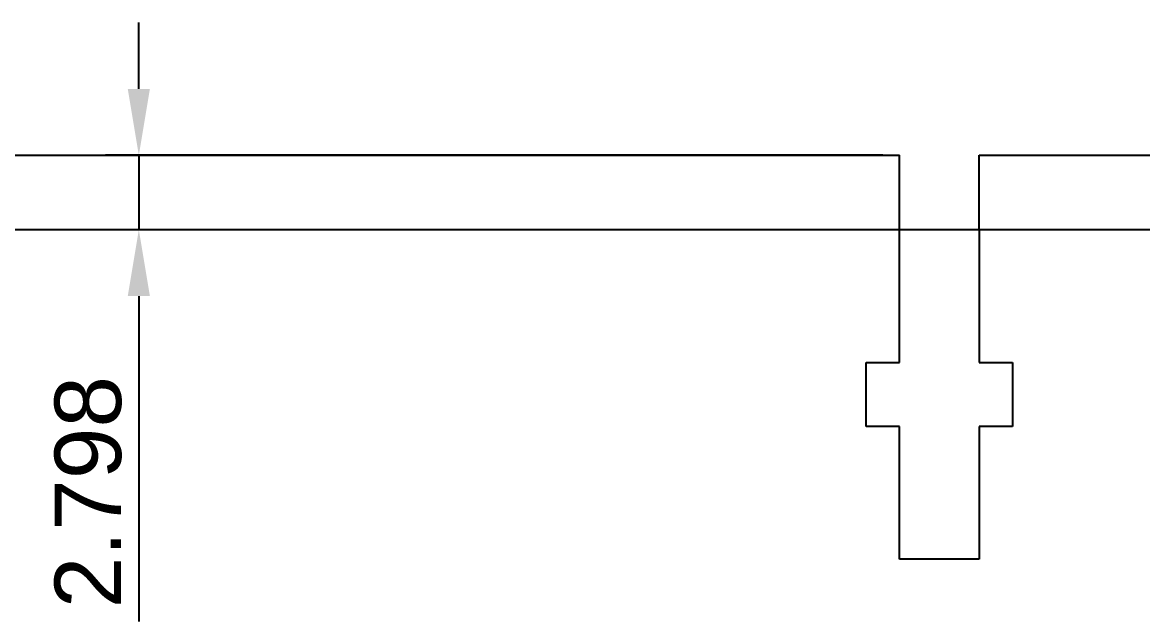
# Model space of a CAD drawing. Header units: millimetres. Extents: x -118 to 1034, y -150 to 646.
# Drawn here: x 611.02 to 653.15, y 330.55 to 353.1 of the extents above; entities that cross this region are included whole.
import ezdxf

# ---------------------------------------------------------------- set-up
doc = ezdxf.new("R2010")
doc.units = ezdxf.units.MM
doc.layers.add('TabGuides', color=3, linetype='Continuous')
doc.layers.add('text', color=5, linetype='Continuous')
doc.styles.get("Standard").update_dxf_attribs({"font": 'arial.ttf'})
doc.dimstyles.new('ISO-25', dxfattribs={"dimtxt": 2.5, "dimasz": 2.5, "dimexe": 1.25, "dimexo": 0.625, "dimtad": 1, "dimdec": 3, "dimdsep": 46, "dimtxsty": 'Standard', "dimcen": 2.5, "dimadec": 0, "dimazin": 0, "dimtfac": 1, "dimtmove": 0, "dimatfit": 3, "dimfxl": 1, "dimarcsym": 0})

# ---------------------------------------------------------------- blocks, each defined once
blk = doc.blocks.new('M3 Bolt Nut Slot')
for p, q in [((-7.4, 0), (-7.4, 1.25)), ((-7.4, 1.25), (-5, 1.25)), ((-5, 1.25), (-5, 0)), ((-12.4, -3), (-12.4, 0)), ((-12.4, 0), (-7.4, 0)), ((-5, 0), (0, 0)), ((-7.4, -3), (-12.4, -3)), ((-7.4, -4.25), (-7.4, -3)), ((0, -3), (-5, -3)), ((-5, -3), (-5, -4.25)), ((-5, -4.25), (-7.4, -4.25))]:
    blk.add_line(p, q)
blk = doc.blocks.new('*D248')
at = {"layer": 'Defpoints', "color": 0}
for p in [(644.007, 348.096), (615.398, 345.298), (644.007, 345.298)]:
    blk.add_point(p, dxfattribs=at)
at = {"layer": 'TabGuides', "color": 0, "lineweight": -2}
for p, q in [((615.398, 350.596), (615.398, 353.096)), ((643.382, 348.096), (614.148, 348.096)), ((615.398, 348.096), (615.398, 345.298)), ((643.382, 345.298), (614.148, 345.298)), ((615.398, 342.798), (615.398, 330.552))]:
    blk.add_line(p, q, dxfattribs=at)
at = {"layer": 'TabGuides', "color": 0}
for points in [[(614.982, 350.596), (615.815, 350.596), (615.398, 348.096)], [(615.815, 342.798), (614.982, 342.798), (615.398, 345.298)]]:
    blk.add_solid(points, dxfattribs=at)
at = {"layer": 'TabGuides', "color": 0, "insert": (613.498, 335.425), "char_height": 2.5, "attachment_point": 5, "rotation": 90}
blk.add_mtext('2.798', dxfattribs=at)
blk = doc.blocks.new('*D254')
at = {"layer": 'Defpoints', "color": 0}
for p in [(644.007, 348.096), (615.398, 345.298), (644.007, 345.298)]:
    blk.add_point(p, dxfattribs=at)
at = {"layer": 'TabGuides', "color": 0, "lineweight": -2}
for p, q in [((615.398, 350.596), (615.398, 353.096)), ((643.382, 348.096), (614.148, 348.096)), ((615.398, 348.096), (615.398, 345.298)), ((643.382, 345.298), (614.148, 345.298)), ((615.398, 342.798), (615.398, 330.552))]:
    blk.add_line(p, q, dxfattribs=at)
at = {"layer": 'TabGuides', "color": 0}
for points in [[(614.982, 350.596), (615.815, 350.596), (615.398, 348.096)], [(615.815, 342.798), (614.982, 342.798), (615.398, 345.298)]]:
    blk.add_solid(points, dxfattribs=at)
at = {"layer": 'TabGuides', "color": 0, "insert": (613.498, 335.425), "char_height": 2.5, "attachment_point": 5, "rotation": 90}
blk.add_mtext('2.798', dxfattribs=at)
blk = doc.blocks.new('*D260')
at = {"layer": 'Defpoints', "color": 0}
for p in [(644.007, 348.096), (615.398, 345.298), (644.007, 345.298)]:
    blk.add_point(p, dxfattribs=at)
at = {"layer": 'TabGuides', "color": 0, "lineweight": -2}
for p, q in [((615.398, 350.596), (615.398, 353.096)), ((643.382, 348.096), (614.148, 348.096)), ((615.398, 348.096), (615.398, 345.298)), ((643.382, 345.298), (614.148, 345.298)), ((615.398, 342.798), (615.398, 330.552))]:
    blk.add_line(p, q, dxfattribs=at)
at = {"layer": 'TabGuides', "color": 0}
for points in [[(614.982, 350.596), (615.815, 350.596), (615.398, 348.096)], [(615.815, 342.798), (614.982, 342.798), (615.398, 345.298)]]:
    blk.add_solid(points, dxfattribs=at)
at = {"layer": 'TabGuides', "color": 0, "insert": (613.498, 335.425), "char_height": 2.5, "attachment_point": 5, "rotation": 90}
blk.add_mtext('2.798', dxfattribs=at)
blk = doc.blocks.new('*D266')
at = {"layer": 'Defpoints', "color": 0}
for p in [(644.007, 348.096), (615.398, 345.298), (644.007, 345.298)]:
    blk.add_point(p, dxfattribs=at)
at = {"layer": 'TabGuides', "color": 0, "lineweight": -2}
for p, q in [((615.398, 350.596), (615.398, 353.096)), ((643.382, 348.096), (614.148, 348.096)), ((615.398, 348.096), (615.398, 345.298)), ((643.382, 345.298), (614.148, 345.298)), ((615.398, 342.798), (615.398, 330.552))]:
    blk.add_line(p, q, dxfattribs=at)
at = {"layer": 'TabGuides', "color": 0}
for points in [[(614.982, 350.596), (615.815, 350.596), (615.398, 348.096)], [(615.815, 342.798), (614.982, 342.798), (615.398, 345.298)]]:
    blk.add_solid(points, dxfattribs=at)
at = {"layer": 'TabGuides', "color": 0, "insert": (613.498, 335.425), "char_height": 2.5, "attachment_point": 5, "rotation": 90}
blk.add_mtext('2.798', dxfattribs=at)
blk = doc.blocks.new('*D272')
at = {"layer": 'Defpoints', "color": 0}
for p in [(644.007, 348.096), (615.398, 345.298), (644.007, 345.298)]:
    blk.add_point(p, dxfattribs=at)
at = {"layer": 'TabGuides', "color": 0, "lineweight": -2}
for p, q in [((615.398, 350.596), (615.398, 353.096)), ((643.382, 348.096), (614.148, 348.096)), ((615.398, 348.096), (615.398, 345.298)), ((643.382, 345.298), (614.148, 345.298)), ((615.398, 342.798), (615.398, 330.552))]:
    blk.add_line(p, q, dxfattribs=at)
at = {"layer": 'TabGuides', "color": 0}
for points in [[(614.982, 350.596), (615.815, 350.596), (615.398, 348.096)], [(615.815, 342.798), (614.982, 342.798), (615.398, 345.298)]]:
    blk.add_solid(points, dxfattribs=at)
at = {"layer": 'TabGuides', "color": 0, "insert": (613.498, 335.425), "char_height": 2.5, "attachment_point": 5, "rotation": 90}
blk.add_mtext('2.798', dxfattribs=at)
blk = doc.blocks.new('*D278')
at = {"layer": 'Defpoints', "color": 0}
for p in [(644.007, 348.096), (615.398, 345.298), (644.007, 345.298)]:
    blk.add_point(p, dxfattribs=at)
at = {"layer": 'TabGuides', "color": 0, "lineweight": -2}
for p, q in [((615.398, 350.596), (615.398, 353.096)), ((643.382, 348.096), (614.148, 348.096)), ((615.398, 348.096), (615.398, 345.298)), ((643.382, 345.298), (614.148, 345.298)), ((615.398, 342.798), (615.398, 330.552))]:
    blk.add_line(p, q, dxfattribs=at)
at = {"layer": 'TabGuides', "color": 0}
for points in [[(614.982, 350.596), (615.815, 350.596), (615.398, 348.096)], [(615.815, 342.798), (614.982, 342.798), (615.398, 345.298)]]:
    blk.add_solid(points, dxfattribs=at)
at = {"layer": 'TabGuides', "color": 0, "insert": (613.498, 335.425), "char_height": 2.5, "attachment_point": 5, "rotation": 90}
blk.add_mtext('2.798', dxfattribs=at)
blk = doc.blocks.new('*D284')
at = {"layer": 'Defpoints', "color": 0}
for p in [(644.007, 348.096), (615.398, 345.298), (644.007, 345.298)]:
    blk.add_point(p, dxfattribs=at)
at = {"layer": 'TabGuides', "color": 0, "lineweight": -2}
for p, q in [((615.398, 350.596), (615.398, 353.096)), ((643.382, 348.096), (614.148, 348.096)), ((615.398, 348.096), (615.398, 345.298)), ((643.382, 345.298), (614.148, 345.298)), ((615.398, 342.798), (615.398, 330.552))]:
    blk.add_line(p, q, dxfattribs=at)
at = {"layer": 'TabGuides', "color": 0}
for points in [[(614.982, 350.596), (615.815, 350.596), (615.398, 348.096)], [(615.815, 342.798), (614.982, 342.798), (615.398, 345.298)]]:
    blk.add_solid(points, dxfattribs=at)
at = {"layer": 'TabGuides', "color": 0, "insert": (613.498, 335.425), "char_height": 2.5, "attachment_point": 5, "rotation": 90}
blk.add_mtext('2.798', dxfattribs=at)
blk = doc.blocks.new('*D290')
at = {"layer": 'Defpoints', "color": 0}
for p in [(644.007, 348.096), (615.398, 345.298), (644.007, 345.298)]:
    blk.add_point(p, dxfattribs=at)
at = {"layer": 'TabGuides', "color": 0, "lineweight": -2}
for p, q in [((615.398, 350.596), (615.398, 353.096)), ((643.382, 348.096), (614.148, 348.096)), ((615.398, 348.096), (615.398, 345.298)), ((643.382, 345.298), (614.148, 345.298)), ((615.398, 342.798), (615.398, 330.552))]:
    blk.add_line(p, q, dxfattribs=at)
at = {"layer": 'TabGuides', "color": 0}
for points in [[(614.982, 350.596), (615.815, 350.596), (615.398, 348.096)], [(615.815, 342.798), (614.982, 342.798), (615.398, 345.298)]]:
    blk.add_solid(points, dxfattribs=at)
at = {"layer": 'TabGuides', "color": 0, "insert": (613.498, 335.425), "char_height": 2.5, "attachment_point": 5, "rotation": 90}
blk.add_mtext('2.798', dxfattribs=at)
blk = doc.blocks.new('*D296')
at = {"layer": 'Defpoints', "color": 0}
for p in [(644.007, 348.096), (615.398, 345.298), (644.007, 345.298)]:
    blk.add_point(p, dxfattribs=at)
at = {"layer": 'TabGuides', "color": 0, "lineweight": -2}
for p, q in [((615.398, 350.596), (615.398, 353.096)), ((643.382, 348.096), (614.148, 348.096)), ((615.398, 348.096), (615.398, 345.298)), ((643.382, 345.298), (614.148, 345.298)), ((615.398, 342.798), (615.398, 330.552))]:
    blk.add_line(p, q, dxfattribs=at)
at = {"layer": 'TabGuides', "color": 0}
for points in [[(614.982, 350.596), (615.815, 350.596), (615.398, 348.096)], [(615.815, 342.798), (614.982, 342.798), (615.398, 345.298)]]:
    blk.add_solid(points, dxfattribs=at)
at = {"layer": 'TabGuides', "color": 0, "insert": (613.498, 335.425), "char_height": 2.5, "attachment_point": 5, "rotation": 90}
blk.add_mtext('2.798', dxfattribs=at)
blk = doc.blocks.new('*D302')
at = {"layer": 'Defpoints', "color": 0}
for p in [(644.007, 348.096), (615.398, 345.298), (644.007, 345.298)]:
    blk.add_point(p, dxfattribs=at)
at = {"layer": 'TabGuides', "color": 0, "lineweight": -2}
for p, q in [((615.398, 350.596), (615.398, 353.096)), ((643.382, 348.096), (614.148, 348.096)), ((615.398, 348.096), (615.398, 345.298)), ((643.382, 345.298), (614.148, 345.298)), ((615.398, 342.798), (615.398, 330.552))]:
    blk.add_line(p, q, dxfattribs=at)
at = {"layer": 'TabGuides', "color": 0}
for points in [[(614.982, 350.596), (615.815, 350.596), (615.398, 348.096)], [(615.815, 342.798), (614.982, 342.798), (615.398, 345.298)]]:
    blk.add_solid(points, dxfattribs=at)
at = {"layer": 'TabGuides', "color": 0, "insert": (613.498, 335.425), "char_height": 2.5, "attachment_point": 5, "rotation": 90}
blk.add_mtext('2.798', dxfattribs=at)
blk = doc.blocks.new('*D308')
at = {"layer": 'Defpoints', "color": 0}
for p in [(644.007, 348.096), (615.398, 345.298), (644.007, 345.298)]:
    blk.add_point(p, dxfattribs=at)
at = {"layer": 'TabGuides', "color": 0, "lineweight": -2}
for p, q in [((615.398, 350.596), (615.398, 353.096)), ((643.382, 348.096), (614.148, 348.096)), ((615.398, 348.096), (615.398, 345.298)), ((643.382, 345.298), (614.148, 345.298)), ((615.398, 342.798), (615.398, 330.552))]:
    blk.add_line(p, q, dxfattribs=at)
at = {"layer": 'TabGuides', "color": 0}
for points in [[(614.982, 350.596), (615.815, 350.596), (615.398, 348.096)], [(615.815, 342.798), (614.982, 342.798), (615.398, 345.298)]]:
    blk.add_solid(points, dxfattribs=at)
at = {"layer": 'TabGuides', "color": 0, "insert": (613.498, 335.425), "char_height": 2.5, "attachment_point": 5, "rotation": 90}
blk.add_mtext('2.798', dxfattribs=at)
blk = doc.blocks.new('*D314')
at = {"layer": 'Defpoints', "color": 0}
for p in [(644.007, 348.096), (615.398, 345.298), (644.007, 345.298)]:
    blk.add_point(p, dxfattribs=at)
at = {"layer": 'TabGuides', "color": 0, "lineweight": -2}
for p, q in [((615.398, 350.596), (615.398, 353.096)), ((643.382, 348.096), (614.148, 348.096)), ((615.398, 348.096), (615.398, 345.298)), ((643.382, 345.298), (614.148, 345.298)), ((615.398, 342.798), (615.398, 330.552))]:
    blk.add_line(p, q, dxfattribs=at)
at = {"layer": 'TabGuides', "color": 0}
for points in [[(614.982, 350.596), (615.815, 350.596), (615.398, 348.096)], [(615.815, 342.798), (614.982, 342.798), (615.398, 345.298)]]:
    blk.add_solid(points, dxfattribs=at)
at = {"layer": 'TabGuides', "color": 0, "insert": (613.498, 335.425), "char_height": 2.5, "attachment_point": 5, "rotation": 90}
blk.add_mtext('2.798', dxfattribs=at)
blk = doc.blocks.new('*D320')
at = {"layer": 'Defpoints', "color": 0}
for p in [(644.007, 348.096), (615.398, 345.298), (644.007, 345.298)]:
    blk.add_point(p, dxfattribs=at)
at = {"layer": 'TabGuides', "color": 0, "lineweight": -2}
for p, q in [((615.398, 350.596), (615.398, 353.096)), ((643.382, 348.096), (614.148, 348.096)), ((615.398, 348.096), (615.398, 345.298)), ((643.382, 345.298), (614.148, 345.298)), ((615.398, 342.798), (615.398, 330.552))]:
    blk.add_line(p, q, dxfattribs=at)
at = {"layer": 'TabGuides', "color": 0}
for points in [[(614.982, 350.596), (615.815, 350.596), (615.398, 348.096)], [(615.815, 342.798), (614.982, 342.798), (615.398, 345.298)]]:
    blk.add_solid(points, dxfattribs=at)
at = {"layer": 'TabGuides', "color": 0, "insert": (613.498, 335.425), "char_height": 2.5, "attachment_point": 5, "rotation": 90}
blk.add_mtext('2.798', dxfattribs=at)
blk = doc.blocks.new('*D326')
at = {"layer": 'Defpoints', "color": 0}
for p in [(644.007, 348.096), (615.398, 345.298), (644.007, 345.298)]:
    blk.add_point(p, dxfattribs=at)
at = {"layer": 'TabGuides', "color": 0, "lineweight": -2}
for p, q in [((615.398, 350.596), (615.398, 353.096)), ((643.382, 348.096), (614.148, 348.096)), ((615.398, 348.096), (615.398, 345.298)), ((643.382, 345.298), (614.148, 345.298)), ((615.398, 342.798), (615.398, 330.552))]:
    blk.add_line(p, q, dxfattribs=at)
at = {"layer": 'TabGuides', "color": 0}
for points in [[(614.982, 350.596), (615.815, 350.596), (615.398, 348.096)], [(615.815, 342.798), (614.982, 342.798), (615.398, 345.298)]]:
    blk.add_solid(points, dxfattribs=at)
at = {"layer": 'TabGuides', "color": 0, "insert": (613.498, 335.425), "char_height": 2.5, "attachment_point": 5, "rotation": 90}
blk.add_mtext('2.798', dxfattribs=at)
blk = doc.blocks.new('*D332')
at = {"layer": 'Defpoints', "color": 0}
for p in [(644.007, 348.096), (615.398, 345.298), (644.007, 345.298)]:
    blk.add_point(p, dxfattribs=at)
at = {"layer": 'TabGuides', "color": 0, "lineweight": -2}
for p, q in [((615.398, 350.596), (615.398, 353.096)), ((643.382, 348.096), (614.148, 348.096)), ((615.398, 348.096), (615.398, 345.298)), ((643.382, 345.298), (614.148, 345.298)), ((615.398, 342.798), (615.398, 330.552))]:
    blk.add_line(p, q, dxfattribs=at)
at = {"layer": 'TabGuides', "color": 0}
for points in [[(614.982, 350.596), (615.815, 350.596), (615.398, 348.096)], [(615.815, 342.798), (614.982, 342.798), (615.398, 345.298)]]:
    blk.add_solid(points, dxfattribs=at)
at = {"layer": 'TabGuides', "color": 0, "insert": (613.498, 335.425), "char_height": 2.5, "attachment_point": 5, "rotation": 90}
blk.add_mtext('2.798', dxfattribs=at)
blk = doc.blocks.new('*D428')
at = {"layer": 'Defpoints', "color": 0}
for p in [(644.007, 348.096), (615.398, 345.298), (644.007, 345.298)]:
    blk.add_point(p, dxfattribs=at)
at = {"layer": 'TabGuides', "color": 0, "lineweight": -2}
for p, q in [((615.398, 350.596), (615.398, 353.096)), ((643.382, 348.096), (614.148, 348.096)), ((615.398, 348.096), (615.398, 345.298)), ((643.382, 345.298), (614.148, 345.298)), ((615.398, 342.798), (615.398, 330.552))]:
    blk.add_line(p, q, dxfattribs=at)
at = {"layer": 'TabGuides', "color": 0}
for points in [[(614.982, 350.596), (615.815, 350.596), (615.398, 348.096)], [(615.815, 342.798), (614.982, 342.798), (615.398, 345.298)]]:
    blk.add_solid(points, dxfattribs=at)
at = {"layer": 'TabGuides', "color": 0, "insert": (613.498, 335.425), "char_height": 2.5, "attachment_point": 5, "rotation": 90}
blk.add_mtext('2.798', dxfattribs=at)
blk = doc.blocks.new('*D434')
at = {"layer": 'Defpoints', "color": 0}
for p in [(644.007, 348.096), (615.398, 345.298), (644.007, 345.298)]:
    blk.add_point(p, dxfattribs=at)
at = {"layer": 'TabGuides', "color": 0, "lineweight": -2}
for p, q in [((615.398, 350.596), (615.398, 353.096)), ((643.382, 348.096), (614.148, 348.096)), ((615.398, 348.096), (615.398, 345.298)), ((643.382, 345.298), (614.148, 345.298)), ((615.398, 342.798), (615.398, 330.552))]:
    blk.add_line(p, q, dxfattribs=at)
at = {"layer": 'TabGuides', "color": 0}
for points in [[(614.982, 350.596), (615.815, 350.596), (615.398, 348.096)], [(615.815, 342.798), (614.982, 342.798), (615.398, 345.298)]]:
    blk.add_solid(points, dxfattribs=at)
at = {"layer": 'TabGuides', "color": 0, "insert": (613.498, 335.425), "char_height": 2.5, "attachment_point": 5, "rotation": 90}
blk.add_mtext('2.798', dxfattribs=at)
blk = doc.blocks.new('*D440')
at = {"layer": 'Defpoints', "color": 0}
for p in [(644.007, 348.096), (615.398, 345.298), (644.007, 345.298)]:
    blk.add_point(p, dxfattribs=at)
at = {"layer": 'TabGuides', "color": 0, "lineweight": -2}
for p, q in [((615.398, 350.596), (615.398, 353.096)), ((643.382, 348.096), (614.148, 348.096)), ((615.398, 348.096), (615.398, 345.298)), ((643.382, 345.298), (614.148, 345.298)), ((615.398, 342.798), (615.398, 330.552))]:
    blk.add_line(p, q, dxfattribs=at)
at = {"layer": 'TabGuides', "color": 0}
for points in [[(614.982, 350.596), (615.815, 350.596), (615.398, 348.096)], [(615.815, 342.798), (614.982, 342.798), (615.398, 345.298)]]:
    blk.add_solid(points, dxfattribs=at)
at = {"layer": 'TabGuides', "color": 0, "insert": (613.498, 335.425), "char_height": 2.5, "attachment_point": 5, "rotation": 90}
blk.add_mtext('2.798', dxfattribs=at)
blk = doc.blocks.new('*D446')
at = {"layer": 'Defpoints', "color": 0}
for p in [(644.007, 348.096), (615.398, 345.298), (644.007, 345.298)]:
    blk.add_point(p, dxfattribs=at)
at = {"layer": 'TabGuides', "color": 0, "lineweight": -2}
for p, q in [((615.398, 350.596), (615.398, 353.096)), ((643.382, 348.096), (614.148, 348.096)), ((615.398, 348.096), (615.398, 345.298)), ((643.382, 345.298), (614.148, 345.298)), ((615.398, 342.798), (615.398, 330.552))]:
    blk.add_line(p, q, dxfattribs=at)
at = {"layer": 'TabGuides', "color": 0}
for points in [[(614.982, 350.596), (615.815, 350.596), (615.398, 348.096)], [(615.815, 342.798), (614.982, 342.798), (615.398, 345.298)]]:
    blk.add_solid(points, dxfattribs=at)
at = {"layer": 'TabGuides', "color": 0, "insert": (613.498, 335.425), "char_height": 2.5, "attachment_point": 5, "rotation": 90}
blk.add_mtext('2.798', dxfattribs=at)
blk = doc.blocks.new('*D452')
at = {"layer": 'Defpoints', "color": 0}
for p in [(644.007, 348.096), (615.398, 345.298), (644.007, 345.298)]:
    blk.add_point(p, dxfattribs=at)
at = {"layer": 'TabGuides', "color": 0, "lineweight": -2}
for p, q in [((615.398, 350.596), (615.398, 353.096)), ((643.382, 348.096), (614.148, 348.096)), ((615.398, 348.096), (615.398, 345.298)), ((643.382, 345.298), (614.148, 345.298)), ((615.398, 342.798), (615.398, 330.552))]:
    blk.add_line(p, q, dxfattribs=at)
at = {"layer": 'TabGuides', "color": 0}
for points in [[(614.982, 350.596), (615.815, 350.596), (615.398, 348.096)], [(615.815, 342.798), (614.982, 342.798), (615.398, 345.298)]]:
    blk.add_solid(points, dxfattribs=at)
at = {"layer": 'TabGuides', "color": 0, "insert": (613.498, 335.425), "char_height": 2.5, "attachment_point": 5, "rotation": 90}
blk.add_mtext('2.798', dxfattribs=at)
blk = doc.blocks.new('*D458')
at = {"layer": 'Defpoints', "color": 0}
for p in [(644.007, 348.096), (615.398, 345.298), (644.007, 345.298)]:
    blk.add_point(p, dxfattribs=at)
at = {"layer": 'TabGuides', "color": 0, "lineweight": -2}
for p, q in [((615.398, 350.596), (615.398, 353.096)), ((643.382, 348.096), (614.148, 348.096)), ((615.398, 348.096), (615.398, 345.298)), ((643.382, 345.298), (614.148, 345.298)), ((615.398, 342.798), (615.398, 330.552))]:
    blk.add_line(p, q, dxfattribs=at)
at = {"layer": 'TabGuides', "color": 0}
for points in [[(614.982, 350.596), (615.815, 350.596), (615.398, 348.096)], [(615.815, 342.798), (614.982, 342.798), (615.398, 345.298)]]:
    blk.add_solid(points, dxfattribs=at)
at = {"layer": 'TabGuides', "color": 0, "insert": (613.498, 335.425), "char_height": 2.5, "attachment_point": 5, "rotation": 90}
blk.add_mtext('2.798', dxfattribs=at)
blk = doc.blocks.new('*D464')
at = {"layer": 'Defpoints', "color": 0}
for p in [(644.007, 348.096), (615.398, 345.298), (644.007, 345.298)]:
    blk.add_point(p, dxfattribs=at)
at = {"layer": 'TabGuides', "color": 0, "lineweight": -2}
for p, q in [((615.398, 350.596), (615.398, 353.096)), ((643.382, 348.096), (614.148, 348.096)), ((615.398, 348.096), (615.398, 345.298)), ((643.382, 345.298), (614.148, 345.298)), ((615.398, 342.798), (615.398, 330.552))]:
    blk.add_line(p, q, dxfattribs=at)
at = {"layer": 'TabGuides', "color": 0}
for points in [[(614.982, 350.596), (615.815, 350.596), (615.398, 348.096)], [(615.815, 342.798), (614.982, 342.798), (615.398, 345.298)]]:
    blk.add_solid(points, dxfattribs=at)
at = {"layer": 'TabGuides', "color": 0, "insert": (613.498, 335.425), "char_height": 2.5, "attachment_point": 5, "rotation": 90}
blk.add_mtext('2.798', dxfattribs=at)
blk = doc.blocks.new('*D470')
at = {"layer": 'Defpoints', "color": 0}
for p in [(644.007, 348.096), (615.398, 345.298), (644.007, 345.298)]:
    blk.add_point(p, dxfattribs=at)
at = {"layer": 'TabGuides', "color": 0, "lineweight": -2}
for p, q in [((615.398, 350.596), (615.398, 353.096)), ((643.382, 348.096), (614.148, 348.096)), ((615.398, 348.096), (615.398, 345.298)), ((643.382, 345.298), (614.148, 345.298)), ((615.398, 342.798), (615.398, 330.552))]:
    blk.add_line(p, q, dxfattribs=at)
at = {"layer": 'TabGuides', "color": 0}
for points in [[(614.982, 350.596), (615.815, 350.596), (615.398, 348.096)], [(615.815, 342.798), (614.982, 342.798), (615.398, 345.298)]]:
    blk.add_solid(points, dxfattribs=at)
at = {"layer": 'TabGuides', "color": 0, "insert": (613.498, 335.425), "char_height": 2.5, "attachment_point": 5, "rotation": 90}
blk.add_mtext('2.798', dxfattribs=at)
blk = doc.blocks.new('*D476')
at = {"layer": 'Defpoints', "color": 0}
for p in [(644.007, 348.096), (615.398, 345.298), (644.007, 345.298)]:
    blk.add_point(p, dxfattribs=at)
at = {"layer": 'TabGuides', "color": 0, "lineweight": -2}
for p, q in [((615.398, 350.596), (615.398, 353.096)), ((643.382, 348.096), (614.148, 348.096)), ((615.398, 348.096), (615.398, 345.298)), ((643.382, 345.298), (614.148, 345.298)), ((615.398, 342.798), (615.398, 330.552))]:
    blk.add_line(p, q, dxfattribs=at)
at = {"layer": 'TabGuides', "color": 0}
for points in [[(614.982, 350.596), (615.815, 350.596), (615.398, 348.096)], [(615.815, 342.798), (614.982, 342.798), (615.398, 345.298)]]:
    blk.add_solid(points, dxfattribs=at)
at = {"layer": 'TabGuides', "color": 0, "insert": (613.498, 335.425), "char_height": 2.5, "attachment_point": 5, "rotation": 90}
blk.add_mtext('2.798', dxfattribs=at)
blk = doc.blocks.new('*D482')
at = {"layer": 'Defpoints', "color": 0}
for p in [(644.007, 348.096), (615.398, 345.298), (644.007, 345.298)]:
    blk.add_point(p, dxfattribs=at)
at = {"layer": 'TabGuides', "color": 0, "lineweight": -2}
for p, q in [((615.398, 350.596), (615.398, 353.096)), ((643.382, 348.096), (614.148, 348.096)), ((615.398, 348.096), (615.398, 345.298)), ((643.382, 345.298), (614.148, 345.298)), ((615.398, 342.798), (615.398, 330.552))]:
    blk.add_line(p, q, dxfattribs=at)
at = {"layer": 'TabGuides', "color": 0}
for points in [[(614.982, 350.596), (615.815, 350.596), (615.398, 348.096)], [(615.815, 342.798), (614.982, 342.798), (615.398, 345.298)]]:
    blk.add_solid(points, dxfattribs=at)
at = {"layer": 'TabGuides', "color": 0, "insert": (613.498, 335.425), "char_height": 2.5, "attachment_point": 5, "rotation": 90}
blk.add_mtext('2.798', dxfattribs=at)
blk = doc.blocks.new('*D488')
at = {"layer": 'Defpoints', "color": 0}
for p in [(644.007, 348.096), (615.398, 345.298), (644.007, 345.298)]:
    blk.add_point(p, dxfattribs=at)
at = {"layer": 'TabGuides', "color": 0, "lineweight": -2}
for p, q in [((615.398, 350.596), (615.398, 353.096)), ((643.382, 348.096), (614.148, 348.096)), ((615.398, 348.096), (615.398, 345.298)), ((643.382, 345.298), (614.148, 345.298)), ((615.398, 342.798), (615.398, 330.552))]:
    blk.add_line(p, q, dxfattribs=at)
at = {"layer": 'TabGuides', "color": 0}
for points in [[(614.982, 350.596), (615.815, 350.596), (615.398, 348.096)], [(615.815, 342.798), (614.982, 342.798), (615.398, 345.298)]]:
    blk.add_solid(points, dxfattribs=at)
at = {"layer": 'TabGuides', "color": 0, "insert": (613.498, 335.425), "char_height": 2.5, "attachment_point": 5, "rotation": 90}
blk.add_mtext('2.798', dxfattribs=at)
blk = doc.blocks.new('*D494')
at = {"layer": 'Defpoints', "color": 0}
for p in [(644.007, 348.096), (615.398, 345.298), (644.007, 345.298)]:
    blk.add_point(p, dxfattribs=at)
at = {"layer": 'TabGuides', "color": 0, "lineweight": -2}
for p, q in [((615.398, 350.596), (615.398, 353.096)), ((643.382, 348.096), (614.148, 348.096)), ((615.398, 348.096), (615.398, 345.298)), ((643.382, 345.298), (614.148, 345.298)), ((615.398, 342.798), (615.398, 330.552))]:
    blk.add_line(p, q, dxfattribs=at)
at = {"layer": 'TabGuides', "color": 0}
for points in [[(614.982, 350.596), (615.815, 350.596), (615.398, 348.096)], [(615.815, 342.798), (614.982, 342.798), (615.398, 345.298)]]:
    blk.add_solid(points, dxfattribs=at)
at = {"layer": 'TabGuides', "color": 0, "insert": (613.498, 335.425), "char_height": 2.5, "attachment_point": 5, "rotation": 90}
blk.add_mtext('2.798', dxfattribs=at)
blk = doc.blocks.new('*D500')
at = {"layer": 'Defpoints', "color": 0}
for p in [(644.007, 348.096), (615.398, 345.298), (644.007, 345.298)]:
    blk.add_point(p, dxfattribs=at)
at = {"layer": 'TabGuides', "color": 0, "lineweight": -2}
for p, q in [((615.398, 350.596), (615.398, 353.096)), ((643.382, 348.096), (614.148, 348.096)), ((615.398, 348.096), (615.398, 345.298)), ((643.382, 345.298), (614.148, 345.298)), ((615.398, 342.798), (615.398, 330.552))]:
    blk.add_line(p, q, dxfattribs=at)
at = {"layer": 'TabGuides', "color": 0}
for points in [[(614.982, 350.596), (615.815, 350.596), (615.398, 348.096)], [(615.815, 342.798), (614.982, 342.798), (615.398, 345.298)]]:
    blk.add_solid(points, dxfattribs=at)
at = {"layer": 'TabGuides', "color": 0, "insert": (613.498, 335.425), "char_height": 2.5, "attachment_point": 5, "rotation": 90}
blk.add_mtext('2.798', dxfattribs=at)
blk = doc.blocks.new('*D506')
at = {"layer": 'Defpoints', "color": 0}
for p in [(644.007, 348.096), (615.398, 345.298), (644.007, 345.298)]:
    blk.add_point(p, dxfattribs=at)
at = {"layer": 'TabGuides', "color": 0, "lineweight": -2}
for p, q in [((615.398, 350.596), (615.398, 353.096)), ((643.382, 348.096), (614.148, 348.096)), ((615.398, 348.096), (615.398, 345.298)), ((643.382, 345.298), (614.148, 345.298)), ((615.398, 342.798), (615.398, 330.552))]:
    blk.add_line(p, q, dxfattribs=at)
at = {"layer": 'TabGuides', "color": 0}
for points in [[(614.982, 350.596), (615.815, 350.596), (615.398, 348.096)], [(615.815, 342.798), (614.982, 342.798), (615.398, 345.298)]]:
    blk.add_solid(points, dxfattribs=at)
at = {"layer": 'TabGuides', "color": 0, "insert": (613.498, 335.425), "char_height": 2.5, "attachment_point": 5, "rotation": 90}
blk.add_mtext('2.798', dxfattribs=at)
blk = doc.blocks.new('*D512')
at = {"layer": 'Defpoints', "color": 0}
for p in [(644.007, 348.096), (615.398, 345.298), (644.007, 345.298)]:
    blk.add_point(p, dxfattribs=at)
at = {"layer": 'TabGuides', "color": 0, "lineweight": -2}
for p, q in [((615.398, 350.596), (615.398, 353.096)), ((643.382, 348.096), (614.148, 348.096)), ((615.398, 348.096), (615.398, 345.298)), ((643.382, 345.298), (614.148, 345.298)), ((615.398, 342.798), (615.398, 330.552))]:
    blk.add_line(p, q, dxfattribs=at)
at = {"layer": 'TabGuides', "color": 0}
for points in [[(614.982, 350.596), (615.815, 350.596), (615.398, 348.096)], [(615.815, 342.798), (614.982, 342.798), (615.398, 345.298)]]:
    blk.add_solid(points, dxfattribs=at)
at = {"layer": 'TabGuides', "color": 0, "insert": (613.498, 335.425), "char_height": 2.5, "attachment_point": 5, "rotation": 90}
blk.add_mtext('2.798', dxfattribs=at)

msp = doc.modelspace()

# ---------------------------------------------------------------- linework, layer by layer
for p, q in [((435.5074, 348.0963), (644.0074, 348.0963)), ((435.5074, 348.0963), (644.0074, 348.0963)), ((435.5074, 348.0963), (644.0074, 348.0963)), ((435.5074, 348.0963), (644.0074, 348.0963)), ((435.5074, 348.0963), (644.0074, 348.0963)), ((435.5074, 348.0963), (644.0074, 348.0963)), ((435.5074, 348.0963), (644.0074, 348.0963)), ((435.5074, 348.0963), (644.0074, 348.0963)), ((435.5074, 348.0963), (644.0074, 348.0963)), ((435.5074, 348.0963), (644.0074, 348.0963)), ((435.5074, 348.0963), (644.0074, 348.0963)), ((435.5074, 348.0963), (644.0074, 348.0963)), ((435.5074, 348.0963), (644.0074, 348.0963)), ((435.5074, 348.0963), (644.0074, 348.0963)), ((435.5074, 348.0963), (644.0074, 348.0963)), ((435.5074, 348.0963), (644.0074, 348.0963)), ((435.5074, 348.0963), (644.0074, 348.0963)), ((435.5074, 348.0963), (644.0074, 348.0963)), ((435.5074, 348.0963), (644.0074, 348.0963)), ((435.5074, 348.0963), (644.0074, 348.0963)), ((435.5074, 348.0963), (644.0074, 348.0963)), ((435.5074, 348.0963), (644.0074, 348.0963)), ((435.5074, 348.0963), (644.0074, 348.0963)), ((435.5074, 348.0963), (644.0074, 348.0963)), ((435.5074, 348.0963), (644.0074, 348.0963)), ((435.5074, 348.0963), (644.0074, 348.0963)), ((435.5074, 348.0963), (644.0074, 348.0963)), ((435.5074, 348.0963), (644.0074, 348.0963)), ((435.5074, 348.0963), (644.0074, 348.0963)), ((435.5074, 348.0963), (644.0074, 348.0963)), ((644.0074, 345.2983), (644.0074, 348.0963)), ((644.0074, 345.2983), (644.0074, 348.0963)), ((644.0074, 345.2983), (644.0074, 348.0963)), ((644.0074, 345.2983), (644.0074, 348.0963)), ((644.0074, 345.2983), (644.0074, 348.0963)), ((644.0074, 345.2983), (644.0074, 348.0963)), ((644.0074, 345.2983), (644.0074, 348.0963)), ((644.0074, 345.2983), (644.0074, 348.0963)), ((644.0074, 345.2983), (644.0074, 348.0963)), ((644.0074, 345.2983), (644.0074, 348.0963)), ((644.0074, 345.2983), (644.0074, 348.0963)), ((644.0074, 345.2983), (644.0074, 348.0963)), ((644.0074, 345.2983), (644.0074, 348.0963)), ((644.0074, 345.2983), (644.0074, 348.0963)), ((644.0074, 345.2983), (644.0074, 348.0963)), ((644.0074, 345.2983), (644.0074, 348.0963)), ((644.0074, 345.2983), (644.0074, 348.0963)), ((644.0074, 345.2983), (644.0074, 348.0963)), ((644.0074, 345.2983), (644.0074, 348.0963)), ((644.0074, 345.2983), (644.0074, 348.0963)), ((644.0074, 345.2983), (644.0074, 348.0963)), ((644.0074, 345.2983), (644.0074, 348.0963)), ((644.0074, 345.2983), (644.0074, 348.0963)), ((644.0074, 345.2983), (644.0074, 348.0963)), ((644.0074, 345.2983), (644.0074, 348.0963)), ((644.0074, 345.2983), (644.0074, 348.0963)), ((644.0074, 345.2983), (644.0074, 348.0963)), ((644.0074, 345.2983), (644.0074, 348.0963)), ((644.0074, 345.2983), (644.0074, 348.0963)), ((644.0074, 345.2983), (644.0074, 348.0963)), ((647.0074, 345.2983), (647.0074, 348.0963)), ((647.0074, 348.0963), (855.5074, 348.0963)), ((647.0074, 345.2983), (647.0074, 348.0963)), ((647.0074, 348.0963), (855.5074, 348.0963)), ((647.0074, 345.2983), (647.0074, 348.0963)), ((647.0074, 348.0963), (855.5074, 348.0963)), ((647.0074, 345.2983), (647.0074, 348.0963)), ((647.0074, 348.0963), (855.5074, 348.0963)), ((647.0074, 345.2983), (647.0074, 348.0963)), ((647.0074, 348.0963), (855.5074, 348.0963)), ((647.0074, 345.2983), (647.0074, 348.0963)), ((647.0074, 348.0963), (855.5074, 348.0963)), ((647.0074, 345.2983), (647.0074, 348.0963)), ((647.0074, 348.0963), (855.5074, 348.0963)), ((647.0074, 345.2983), (647.0074, 348.0963)), ((647.0074, 348.0963), (855.5074, 348.0963)), ((647.0074, 345.2983), (647.0074, 348.0963)), ((647.0074, 348.0963), (855.5074, 348.0963)), ((647.0074, 345.2983), (647.0074, 348.0963)), ((647.0074, 348.0963), (855.5074, 348.0963)), ((647.0074, 345.2983), (647.0074, 348.0963)), ((647.0074, 348.0963), (855.5074, 348.0963)), ((647.0074, 345.2983), (647.0074, 348.0963)), ((647.0074, 348.0963), (855.5074, 348.0963)), ((647.0074, 345.2983), (647.0074, 348.0963)), ((647.0074, 348.0963), (855.5074, 348.0963)), ((647.0074, 345.2983), (647.0074, 348.0963)), ((647.0074, 348.0963), (855.5074, 348.0963)), ((647.0074, 345.2983), (647.0074, 348.0963)), ((647.0074, 348.0963), (855.5074, 348.0963)), ((647.0074, 345.2983), (647.0074, 348.0963)), ((647.0074, 348.0963), (855.5074, 348.0963)), ((647.0074, 345.2983), (647.0074, 348.0963)), ((647.0074, 348.0963), (855.5074, 348.0963)), ((647.0074, 345.2983), (647.0074, 348.0963)), ((647.0074, 348.0963), (855.5074, 348.0963)), ((647.0074, 345.2983), (647.0074, 348.0963)), ((647.0074, 348.0963), (855.5074, 348.0963)), ((647.0074, 345.2983), (647.0074, 348.0963)), ((647.0074, 348.0963), (855.5074, 348.0963)), ((647.0074, 345.2983), (647.0074, 348.0963)), ((647.0074, 348.0963), (855.5074, 348.0963)), ((647.0074, 345.2983), (647.0074, 348.0963)), ((647.0074, 348.0963), (855.5074, 348.0963)), ((647.0074, 345.2983), (647.0074, 348.0963)), ((647.0074, 348.0963), (855.5074, 348.0963)), ((647.0074, 345.2983), (647.0074, 348.0963)), ((647.0074, 348.0963), (855.5074, 348.0963)), ((647.0074, 345.2983), (647.0074, 348.0963)), ((647.0074, 348.0963), (855.5074, 348.0963)), ((647.0074, 345.2983), (647.0074, 348.0963)), ((647.0074, 348.0963), (855.5074, 348.0963)), ((647.0074, 345.2983), (647.0074, 348.0963)), ((647.0074, 348.0963), (855.5074, 348.0963)), ((647.0074, 345.2983), (647.0074, 348.0963)), ((647.0074, 348.0963), (855.5074, 348.0963)), ((647.0074, 345.2983), (647.0074, 348.0963)), ((647.0074, 348.0963), (855.5074, 348.0963)), ((647.0074, 345.2983), (647.0074, 348.0963)), ((647.0074, 348.0963), (855.5074, 348.0963))]:
    msp.add_line(p, q)
at = {"layer": 'text'}
msp.add_line((435.5074, 345.2983), (855.5074, 345.2983), dxfattribs=at)
msp.add_line((435.5074, 345.2983), (855.5074, 345.2983), dxfattribs=at)
msp.add_line((435.5074, 345.2983), (855.5074, 345.2983), dxfattribs=at)
msp.add_line((435.5074, 345.2983), (855.5074, 345.2983), dxfattribs=at)
msp.add_line((435.5074, 345.2983), (855.5074, 345.2983), dxfattribs=at)
msp.add_line((435.5074, 345.2983), (855.5074, 345.2983), dxfattribs=at)
msp.add_line((435.5074, 345.2983), (855.5074, 345.2983), dxfattribs=at)
msp.add_line((435.5074, 345.2983), (855.5074, 345.2983), dxfattribs=at)
msp.add_line((435.5074, 345.2983), (855.5074, 345.2983), dxfattribs=at)
msp.add_line((435.5074, 345.2983), (855.5074, 345.2983), dxfattribs=at)
msp.add_line((435.5074, 345.2983), (855.5074, 345.2983), dxfattribs=at)
msp.add_line((435.5074, 345.2983), (855.5074, 345.2983), dxfattribs=at)
msp.add_line((435.5074, 345.2983), (855.5074, 345.2983), dxfattribs=at)
msp.add_line((435.5074, 345.2983), (855.5074, 345.2983), dxfattribs=at)
msp.add_line((435.5074, 345.2983), (855.5074, 345.2983), dxfattribs=at)
msp.add_line((435.5074, 345.2983), (855.5074, 345.2983), dxfattribs=at)
msp.add_line((435.5074, 345.2983), (855.5074, 345.2983), dxfattribs=at)
msp.add_line((435.5074, 345.2983), (855.5074, 345.2983), dxfattribs=at)
msp.add_line((435.5074, 345.2983), (855.5074, 345.2983), dxfattribs=at)
msp.add_line((435.5074, 345.2983), (855.5074, 345.2983), dxfattribs=at)
msp.add_line((435.5074, 345.2983), (855.5074, 345.2983), dxfattribs=at)
msp.add_line((435.5074, 345.2983), (855.5074, 345.2983), dxfattribs=at)
msp.add_line((435.5074, 345.2983), (855.5074, 345.2983), dxfattribs=at)
msp.add_line((435.5074, 345.2983), (855.5074, 345.2983), dxfattribs=at)
msp.add_line((435.5074, 345.2983), (855.5074, 345.2983), dxfattribs=at)
msp.add_line((435.5074, 345.2983), (855.5074, 345.2983), dxfattribs=at)
msp.add_line((435.5074, 345.2983), (855.5074, 345.2983), dxfattribs=at)
msp.add_line((435.5074, 345.2983), (855.5074, 345.2983), dxfattribs=at)
msp.add_line((435.5074, 345.2983), (855.5074, 345.2983), dxfattribs=at)
msp.add_line((435.5074, 345.2983), (855.5074, 345.2983), dxfattribs=at)

# ---------------------------------------------------------------- block references
at = {"rotation": 90}
msp.add_blockref('M3 Bolt Nut Slot', (644.0074, 345.2983), dxfattribs=at)
msp.add_blockref('M3 Bolt Nut Slot', (644.0074, 345.2983), dxfattribs=at)
msp.add_blockref('M3 Bolt Nut Slot', (644.0074, 345.2983), dxfattribs=at)
msp.add_blockref('M3 Bolt Nut Slot', (644.0074, 345.2983), dxfattribs=at)
msp.add_blockref('M3 Bolt Nut Slot', (644.0074, 345.2983), dxfattribs=at)
msp.add_blockref('M3 Bolt Nut Slot', (644.0074, 345.2983), dxfattribs=at)
msp.add_blockref('M3 Bolt Nut Slot', (644.0074, 345.2983), dxfattribs=at)
msp.add_blockref('M3 Bolt Nut Slot', (644.0074, 345.2983), dxfattribs=at)
msp.add_blockref('M3 Bolt Nut Slot', (644.0074, 345.2983), dxfattribs=at)
msp.add_blockref('M3 Bolt Nut Slot', (644.0074, 345.2983), dxfattribs=at)
msp.add_blockref('M3 Bolt Nut Slot', (644.0074, 345.2983), dxfattribs=at)
msp.add_blockref('M3 Bolt Nut Slot', (644.0074, 345.2983), dxfattribs=at)
msp.add_blockref('M3 Bolt Nut Slot', (644.0074, 345.2983), dxfattribs=at)
msp.add_blockref('M3 Bolt Nut Slot', (644.0074, 345.2983), dxfattribs=at)
msp.add_blockref('M3 Bolt Nut Slot', (644.0074, 345.2983), dxfattribs=at)
msp.add_blockref('M3 Bolt Nut Slot', (644.0074, 345.2983), dxfattribs=at)
msp.add_blockref('M3 Bolt Nut Slot', (644.0074, 345.2983), dxfattribs=at)
msp.add_blockref('M3 Bolt Nut Slot', (644.0074, 345.2983), dxfattribs=at)
msp.add_blockref('M3 Bolt Nut Slot', (644.0074, 345.2983), dxfattribs=at)
msp.add_blockref('M3 Bolt Nut Slot', (644.0074, 345.2983), dxfattribs=at)
msp.add_blockref('M3 Bolt Nut Slot', (644.0074, 345.2983), dxfattribs=at)
msp.add_blockref('M3 Bolt Nut Slot', (644.0074, 345.2983), dxfattribs=at)
msp.add_blockref('M3 Bolt Nut Slot', (644.0074, 345.2983), dxfattribs=at)
msp.add_blockref('M3 Bolt Nut Slot', (644.0074, 345.2983), dxfattribs=at)
msp.add_blockref('M3 Bolt Nut Slot', (644.0074, 345.2983), dxfattribs=at)
msp.add_blockref('M3 Bolt Nut Slot', (644.0074, 345.2983), dxfattribs=at)
msp.add_blockref('M3 Bolt Nut Slot', (644.0074, 345.2983), dxfattribs=at)
msp.add_blockref('M3 Bolt Nut Slot', (644.0074, 345.2983), dxfattribs=at)
msp.add_blockref('M3 Bolt Nut Slot', (644.0074, 345.2983), dxfattribs=at)
msp.add_blockref('M3 Bolt Nut Slot', (644.0074, 345.2983), dxfattribs=at)

# ---------------------------------------------------------------- dimensions: what is measured, and where the dimension line sits
at = {"layer": 'TabGuides'}
for picture in ['*D248', '*D254', '*D260', '*D266', '*D272', '*D278', '*D284', '*D290', '*D296', '*D302', '*D308', '*D314', '*D320', '*D326', '*D332', '*D428', '*D434', '*D440', '*D446', '*D452', '*D458', '*D464', '*D470', '*D476', '*D482', '*D488', '*D494', '*D500', '*D506', '*D512']:
    dim = msp.add_linear_dim(base=(615.3982, 345.2983), p1=(644.0074, 348.0963), p2=(644.0074, 345.2983), angle=90, dimstyle='ISO-25', dxfattribs=at)
    dim.commit()
    dim.dimension.update_dxf_attribs({"geometry": picture, "text_midpoint": (613.4976, 335.4253)})

doc.saveas('drawing.dxf')
